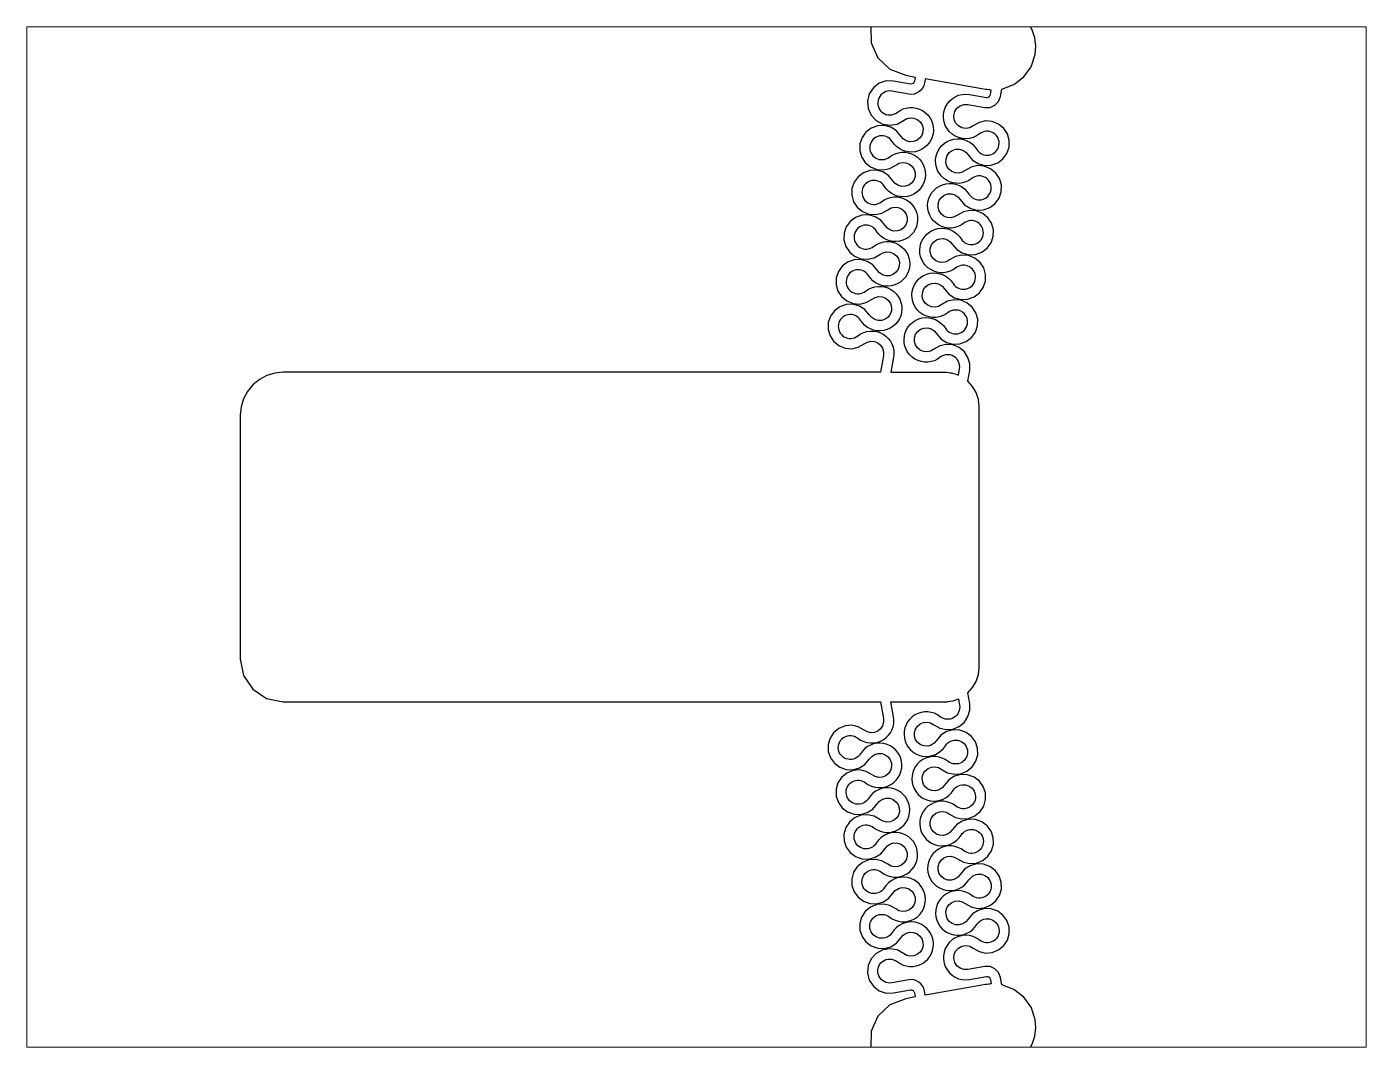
# Paper-space layout 'Layout1' of a CAD drawing. Header units: inches. Extents: x 1.05 to 9.45, y 0.8 to 7.2.
# The model-space entities are those that its viewports show. They can reach past a viewport. Long polylines and large blocks are cut down to what shows.
import ezdxf

# ---------------------------------------------------------------- set-up
doc = ezdxf.new("R2010")
doc.units = ezdxf.units.IN
doc.header["$MEASUREMENT"] = 0
doc.layers.get('0').update_dxf_attribs({"true_color": 0xc2ced6})
doc.layers.add('board', color=7, linetype='Continuous', true_color=0xc2ced6)
doc.layers.add('cutout', color=7, linetype='Continuous', true_color=0xc2ced6)

msp = doc.modelspace()

# ---------------------------------------------------------------- linework, layer by layer
at = {"layer": 'board'}
for points in [[(22.56758879077172, 31.83783107878901, 0.4142135623730955), (19.67144896407386, 29.80993214042579, 0.4142135623730935), (21.69934790243703, 26.91379231372794), (22.25330226350642, 26.81611521379029), (22.20989021908968, 26.56991327553723, -0.4142135623730935), (21.97819903295386, 26.40768136046818), (20.99339127994164, 26.58132953813511, 1.548583770354862), (21.5785214927005, 24.28496665479842, -2.645751311064603), (21.41772102989632, 23.37302191351092, 2.645751311064596), (21.11909159897426, 21.6794102511198, -2.645751311064603), (20.95829113617007, 20.7674655098323, 2.645751311064594), (20.659661705248, 19.07385384744118, -2.645751311064593), (20.49886124244382, 18.16190910615368, 2.645751311064596), (20.20023181152175, 16.46829744376257, -2.645751311064602), (20.03943134871756, 15.55635270247507, 2.645751311064598), (19.74080191779549, 13.86274104008395, -2.645751311064604), (19.58000145499131, 12.95079629879645, 2.645751311064599), (19.28137202406924, 11.25718463640533, -0.6910804946404727), (20.40736129010708, 10.5884932481196), (20.23355008188422, 9.60276090287952), (-14.58990963042946, 9.602760902879524, 0.4142135623730953), (-17.08990963042946, 7.102760902879522), (-17.08990963042946, -7.102760902879523, 0.4142135623730948), (-14.58990963042946, -9.602760902879522), (20.23355008188422, -9.602760902879519), (20.40736129010708, -10.5884932481196, -0.6910804946404727), (19.28137202406924, -11.25718463640533, 2.645751311064599), (19.5800014549913, -12.95079629879645, -2.645751311064604), (19.74080191779549, -13.86274104008394, 2.645751311064598), (20.03943134871756, -15.55635270247507, -2.645751311064602), (20.20023181152174, -16.46829744376256, 2.645751311064596), (20.49886124244381, -18.16190910615368, -2.645751311064593), (20.65966170524799, -19.07385384744117, 2.645751311064594), (20.95829113617006, -20.7674655098323, -2.645751311064603), (21.11909159897425, -21.67941025111979, 2.645751311064596), (21.41772102989631, -23.37302191351091, -2.645751311064603), (21.57852149270049, -24.28496665479842, 1.548583770354862), (20.99339127994164, -26.5813295381351), (21.97819903295385, -26.40768136046818, -0.4142135623730935), (22.20989021908968, -26.56991327553723), (22.25330226350641, -26.81611521379029), (21.69934790243702, -26.91379231372794, 0.4142135623730933), (19.67144896407385, -29.80993214042579, 0.4142135623730955), (22.56758879077171, -31.83783107878901)], [(27.22080542375441, -31.01734343931277, 0.4142135623730969), (29.2487043621176, -28.12120361261482, 0.3056146845807036), (27.3075018253796, -26.11017583772901), (27.23240975945193, -25.68430756943589, 0.4142135623730935), (26.30564501490863, -25.03537990915967), (25.32083726189641, -25.2090280868266, -1.548583770354856), (25.63590737645887, -23.97252499579916, 2.645751311064599), (25.33727794553681, -22.27891333340806, -2.645751311064587), (25.17647748273263, -21.36696859212052, 2.645751311064613), (24.87784805181056, -19.67335692972944, -2.645751311064594), (24.71704758900637, -18.7614121884419, 2.645751311064596), (24.41841815808432, -17.06780052605082, -2.645751311064588), (24.25761769528012, -16.15585578476329, 2.645751311064599), (23.95898826435806, -14.4622441223722, -2.64575131106461), (23.79818780155387, -13.55029938108467, 2.645751311064603), (23.49955837063181, -11.85668771869359, -2.645751311064596), (23.33875790782762, -10.94474297740605, 0.6910804946404714), (25.42988083046934, -9.702887542018253), (25.32164750362688, -9.089065843219903, 0.2125595469384121), (25.98340327168722, -7.602760902879521), (25.98340327168721, 7.602760902879523, 0.2125595469384102), (25.32164750362688, 9.089065843219895), (25.42988083046933, 9.702887542018255, 0.6910804946404713), (23.33875790782762, 10.94474297740606, -2.645751311064596), (23.49955837063181, 11.85668771869359, 2.645751311064603), (23.79818780155387, 13.55029938108467, -2.64575131106461), (23.95898826435806, 14.46224412237221, 2.645751311064599), (24.25761769528012, 16.15585578476329, -2.645751311064588), (24.41841815808432, 17.06780052605082, 2.645751311064596), (24.71704758900638, 18.7614121884419, -2.645751311064596), (24.87784805181057, 19.67335692972944, 2.645751311064613), (25.17647748273264, 21.36696859212052, -2.645751311064588), (25.33727794553682, 22.27891333340806, 2.645751311064599), (25.63590737645888, 23.97252499579916, -1.548583770354857), (25.32083726189642, 25.2090280868266), (26.30564501490863, 25.03537990915967, 0.4142135623730935), (27.23240975945194, 25.68430756943589), (27.30750182537961, 26.11017583772901, 0.3056146845807036), (29.24870436211761, 28.12120361261482, 0.4142135623730966), (27.22080542375442, 31.01734343931277)]]:
    msp.add_lwpolyline(points, format="xyb", dxfattribs=at)
at = {"layer": 'cutout'}
msp.add_lwpolyline([(26.35256453541973, 26.09330467425163), (26.14329288790463, 26.13020491200585), (22.84418691531374, 26.71192630719013), (22.800774870897, 26.46572436893707, -0.4142135623730935), (21.8740101263537, 25.81679670866085), (20.88920237334149, 25.99044488632779, 1.548583770354857), (21.20427248790395, 24.75394179530034, -2.6457513110646), (20.90564305698189, 23.06033013290924, 2.645751311064595), (20.7448425941777, 22.14838539162171, -2.645751311064611), (20.44621316325563, 20.45477372923063, 2.645751311064593), (20.28541270045144, 19.54282898794309, -2.645751311064595), (19.98678326952939, 17.84921732555201, 2.645751311064596), (19.82598280672519, 16.93727258426448, -2.645751311064603), (19.52735337580313, 15.24366092187339, 2.6457513110646), (19.36655291299894, 14.33171618058586, -2.645751311064604), (19.06792348207687, 12.63810451819478, 2.645751311064601), (18.90712301927269, 11.72615977690724, -0.6910804946404722), (20.9982459419144, 10.48430434151944), (20.84280604901567, 9.60276090287952), (23.98340327168721, 9.602760902879522, -0.1019807694936453), (24.77422971509305, 9.4397675812588), (24.83899617866201, 9.80707644861841, 0.6910804946404736), (23.71300691262418, 10.47576783690415, -2.645751311064592), (24.01163634354624, 12.16937949929526, 2.645751311064604), (24.17243680635043, 13.08132424058276, -2.645751311064601), (24.4710662372725, 14.77493590297388, 2.645751311064604), (24.63186670007668, 15.68688064426138, -2.645751311064597), (24.93049613099875, 17.3804923066525, 2.645751311064601), (25.09129659380293, 18.29243704793999, -2.645751311064592), (25.389926024725, 19.98604871033111, 2.645751311064606), (25.55072648752919, 20.89799345161861, -2.645751311064594), (25.84935591845126, 22.59160511400973, 2.64575131106461), (26.01015638125543, 23.50354985529724, -1.548583770354863), (25.42502616849658, 25.79991273863392), (26.40983392150879, 25.62626456096699, 0.4142135623730961), (26.64152510764462, 25.78849647603604), (26.68891126492124, 26.05723672830052, -0.03386630410192349)], format="xyb", close=True, dxfattribs=at)
msp.add_lwpolyline([(24.12791357265216, -9.597533264056361, 0.08374483408772347), (24.77422971509305, -9.439767581258799), (24.83899617866201, -9.807076448618409, -0.6910804946404737), (23.71300691262417, -10.47576783690414, 2.645751311064592), (24.01163634354624, -12.16937949929526, -2.645751311064606), (24.17243680635043, -13.08132424058276, 2.645751311064601), (24.4710662372725, -14.77493590297388, -2.645751311064604), (24.63186670007668, -15.68688064426138, 2.645751311064597), (24.93049613099874, -17.38049230665249, -2.645751311064603), (25.09129659380293, -18.29243704793999, 2.645751311064592), (25.389926024725, -19.98604871033111, -2.645751311064606), (25.55072648752919, -20.89799345161861, 2.645751311064594), (25.84935591845125, -22.59160511400973, -2.64575131106461), (26.01015638125543, -23.50354985529724, 1.548583770354862), (25.42502616849657, -25.79991273863392), (26.40983392150878, -25.62626456096699, -0.4142135623730961), (26.64152510764461, -25.78849647603604), (26.68891126492124, -26.05723672830052, 0.03386630410192355), (26.35256453541972, -26.09330467425163), (26.14329288790462, -26.13020491200585), (22.84418691531373, -26.71192630719013), (22.800774870897, -26.46572436893707, 0.4142135623730935), (21.87401012635369, -25.81679670866085), (20.88920237334148, -25.99044488632778, -1.548583770354857), (21.20427248790394, -24.75394179530034, 2.6457513110646), (20.90564305698188, -23.06033013290924, -2.645751311064595), (20.74484259417769, -22.14838539162171, 2.645751311064611), (20.44621316325563, -20.45477372923063, -2.645751311064593), (20.28541270045144, -19.54282898794309, 2.645751311064595), (19.98678326952938, -17.849217325552, -2.645751311064596), (19.82598280672519, -16.93727258426447, 2.645751311064603), (19.52735337580313, -15.24366092187339, -2.6457513110646), (19.36655291299893, -14.33171618058586, 2.645751311064604), (19.06792348207687, -12.63810451819478, -2.645751311064601), (18.90712301927268, -11.72615977690724, 0.6910804946404722), (20.9982459419144, -10.48430434151944), (20.84280604901567, -9.602760902879519), (24.12791357265216, -9.602760902879497)], format="xyb", dxfattribs=at)

psp = doc.layouts.get("Layout1")

# ---------------------------------------------------------------- viewports
at = {"layer": '0', "view_target_point": (26.6802431344986, -1.541936874389648)}
psp.add_viewport(center=(5.24999976158142, 3.999999761581421), size=(8.399999618530275, 6.399999618530273), view_center_point=(-17.17427046949463, 1.541936874389648), view_height=59.48681438419809, dxfattribs=at)

doc.saveas('drawing.dxf')
